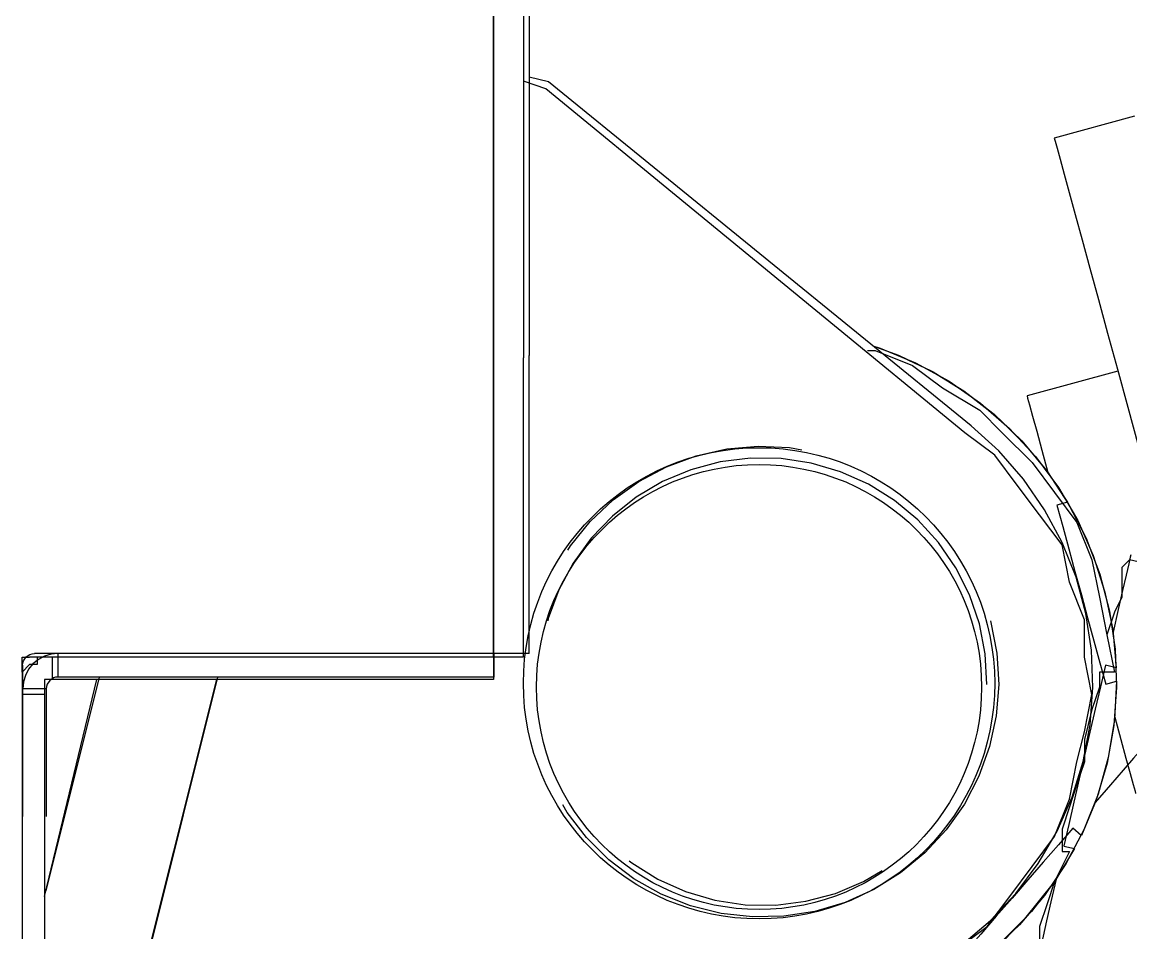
# Model space of a CAD drawing. Extents: x 3 to 592, y 5 to 207.
# Drawn here: x 97.26 to 102.49, y 61.39 to 65.68 of the extents above; entities that cross this region are included whole.
import ezdxf

# ---------------------------------------------------------------- set-up
doc = ezdxf.new("R2010")
doc.units = 0
doc.layers.get('0').update_dxf_attribs({"linetype": 'CONTINUOUS'})

msp = doc.modelspace()

# ---------------------------------------------------------------- linework, layer by layer
at = {"color": 7}
for points in [[(99.485238, 62.705615), (99.485238, 68.816784)], [(99.485238, 62.705615), (99.485238, 68.816784)], [(99.485238, 62.705615), (99.485238, 68.816784)], [(99.485238, 62.705615), (99.485238, 68.816784)], [(99.485238, 62.705615), (99.485238, 68.816784)], [(99.485238, 62.705615), (99.485238, 68.816784)], [(99.485238, 62.705615), (99.485238, 68.816784)], [(99.485238, 62.705615), (99.485238, 68.816784)], [(99.483333, 62.688611), (99.483333, 68.791667)], [(99.624444, 67.133611), (99.624444, 64.099722)], [(99.651891, 67.166349), (99.651891, 64.110941)], [(99.651891, 67.166349), (99.651891, 64.110941)], [(99.651891, 67.166349), (99.651891, 64.110941)], [(99.651891, 67.166349), (99.651891, 64.110941)], [(99.651891, 67.166349), (99.651891, 64.110941)], [(99.651891, 67.166349), (99.651891, 64.110941)], [(99.651891, 67.166349), (99.651891, 64.110941)], [(99.651891, 67.166349), (99.651891, 64.110941)], [(99.730278, 65.369722), (99.624444, 65.405)], [(99.742449, 65.40186), (99.651785, 65.424438)], [(99.742449, 65.40186), (99.651785, 65.424438)], [(99.742449, 65.40186), (99.651785, 65.424438)], [(99.742449, 65.40186), (99.651785, 65.424438)], [(99.742449, 65.40186), (99.651785, 65.424438)], [(99.742449, 65.40186), (99.651785, 65.424438)], [(99.742449, 65.40186), (99.651785, 65.424438)], [(99.742449, 65.40186), (99.651785, 65.424438)], [(101.705833, 63.746944), (99.730278, 65.369722)], [(101.73649, 63.779576), (99.74259, 65.402001)], [(101.73649, 63.779576), (99.74259, 65.402001)], [(101.73649, 63.779576), (99.74259, 65.402001)], [(101.73649, 63.779576), (99.74259, 65.402001)], [(101.73649, 63.779576), (99.74259, 65.402001)], [(101.73649, 63.779576), (99.74259, 65.402001)], [(101.73649, 63.779576), (99.74259, 65.402001)], [(101.73649, 63.779576), (99.74259, 65.402001)], [(102.5059, 65.239617), (102.127897, 65.136395)], [(102.5059, 65.239617), (102.127897, 65.136395)], [(102.128038, 65.136324), (102.132271, 65.121508), (102.141091, 65.088347), (102.155202, 65.036488), (102.174252, 64.966991), (102.198241, 64.879502), (102.226463, 64.775786), (102.259271, 64.656194), (102.295607, 64.522491), (102.335824, 64.37503), (102.379568, 64.215927), (102.425782, 64.046241), (102.474466, 63.867736), (102.525266, 63.682174), (102.577477, 63.490969), (102.630393, 63.296236), (102.684016, 63.099738)], [(102.128038, 65.136324), (102.132271, 65.121508), (102.141091, 65.088347), (102.155202, 65.036488), (102.174252, 64.966991), (102.198241, 64.879502), (102.226463, 64.775786), (102.259271, 64.656194), (102.295607, 64.522491), (102.335824, 64.37503), (102.379568, 64.215927), (102.425782, 64.046241), (102.474466, 63.867736), (102.525266, 63.682174), (102.577477, 63.490969), (102.630393, 63.296236), (102.684016, 63.099738)], [(101.27234, 64.15719), (101.306912, 64.145548), (101.473776, 64.076404), (101.632526, 63.98962), (101.780693, 63.886256), (101.917218, 63.76737), (102.039632, 63.634373), (102.147229, 63.489029), (102.238246, 63.332748), (102.311623, 63.167648), (102.367009, 62.995492), (102.403346, 62.818398), (102.420279, 62.638481)], [(101.27234, 64.15719), (101.306912, 64.145548), (101.473776, 64.076404), (101.632526, 63.98962), (101.780693, 63.886256), (101.917218, 63.76737), (102.039632, 63.634373), (102.147229, 63.489029), (102.238246, 63.332748), (102.311623, 63.167648), (102.367009, 62.995492), (102.403346, 62.818398), (102.420279, 62.638481)], [(101.27234, 64.15719), (101.384523, 64.115915), (101.547859, 64.038656), (101.702023, 63.944112), (101.844898, 63.833692), (101.975073, 63.708104), (102.090784, 63.569109), (102.190973, 63.418826)], [(101.27234, 64.15719), (101.39299, 64.112387), (101.556326, 64.034423), (101.709784, 63.93882), (101.851954, 63.827342), (101.981423, 63.701048), (102.096429, 63.561701), (102.195559, 63.410712), (102.277757, 63.249493), (102.342315, 63.080512), (102.387823, 62.905534), (102.414282, 62.726676), (102.421337, 62.546054), (102.408637, 62.365784), (102.376534, 62.187984), (102.325029, 62.014417), (102.255532, 61.847906)], [(101.27234, 64.15719), (101.306912, 64.145548), (101.473776, 64.076404), (101.632526, 63.98962), (101.780693, 63.886256), (101.917218, 63.76737), (102.039632, 63.634373), (102.147229, 63.489029), (102.238246, 63.332748), (102.311623, 63.167648), (102.367009, 62.995492), (102.403346, 62.818398), (102.420279, 62.638481)], [(101.27234, 64.15719), (101.306912, 64.145548), (101.473776, 64.076404), (101.632526, 63.98962), (101.780693, 63.886256), (101.917218, 63.76737), (102.039632, 63.634373), (102.147229, 63.489029), (102.238246, 63.332748), (102.311623, 63.167648), (102.367009, 62.995492), (102.403346, 62.818398), (102.420279, 62.638481)], [(101.27234, 64.15719), (101.384523, 64.115915), (101.547859, 64.038656), (101.702023, 63.944112), (101.844898, 63.833692), (101.975073, 63.708104), (102.090784, 63.569109), (102.190973, 63.418826)], [(101.27234, 64.15719), (101.39299, 64.112387), (101.556326, 64.034423), (101.709784, 63.93882), (101.851954, 63.827342), (101.981423, 63.701048), (102.096429, 63.561701), (102.195559, 63.410712), (102.277757, 63.249493), (102.342315, 63.080512), (102.387823, 62.905534), (102.414282, 62.726676), (102.421337, 62.546054), (102.408637, 62.365784), (102.376534, 62.187984), (102.325029, 62.014417), (102.255532, 61.847906)], [(99.624444, 62.688611), (99.624444, 64.099722)], [(99.651891, 62.705615), (99.651891, 64.110729)], [(99.651891, 62.705615), (99.651891, 64.110729)], [(99.651891, 62.705615), (99.651891, 64.110729)], [(99.651891, 62.705615), (99.651891, 64.110729)], [(99.651891, 62.705615), (99.651891, 64.110729)], [(99.651891, 62.705615), (99.651891, 64.110729)], [(99.651891, 62.705615), (99.651891, 64.110729)], [(99.651891, 62.705615), (99.651891, 64.110729)], [(101.247222, 64.135), (101.2825, 64.135), (101.458889, 64.064444), (101.6, 63.958611), (101.776389, 63.852778), (101.882222, 63.746944), (102.023333, 63.605833), (102.129167, 63.464722), (102.235, 63.323611), (102.305556, 63.147222), (102.340833, 62.970833), (102.376111, 62.794444), (102.411389, 62.618056)], [(102.42804, 64.037669), (101.999415, 63.920546)], [(102.42804, 64.037669), (101.999415, 63.920546)], [(101.999309, 63.920582), (102.002131, 63.909998), (102.010951, 63.877896), (102.025415, 63.825684), (102.044817, 63.754071), (102.069159, 63.664818), (102.097734, 63.560043)], [(101.999309, 63.920582), (102.002131, 63.909998), (102.010951, 63.877896), (102.025415, 63.825684), (102.044817, 63.754071), (102.069159, 63.664818), (102.097734, 63.560043)], [(101.035556, 61.030556), (101.211944, 61.065833), (101.388333, 61.136389), (101.529444, 61.206944), (101.670556, 61.312778), (101.811667, 61.418611), (101.9175, 61.559722), (102.023333, 61.700833), (102.129167, 61.841944), (102.199722, 62.018333), (102.235, 62.194722), (102.270278, 62.335833), (102.305556, 62.512222), (102.270278, 62.688611), (102.270278, 62.865), (102.199722, 63.041389), (102.164444, 63.217778), (102.058611, 63.358889), (101.952778, 63.5), (101.846944, 63.641111), (101.705833, 63.746944)], [(101.055099, 61.046642), (101.225491, 61.090387), (101.390238, 61.153181), (101.546519, 61.233967), (101.692569, 61.332039), (101.826977, 61.445634), (101.947274, 61.574045), (102.052402, 61.715156), (102.141302, 61.867203), (102.211858, 62.028423), (102.264069, 62.196698), (102.296877, 62.369559), (102.30993, 62.545242), (102.303227, 62.720926), (102.276769, 62.894845), (102.230555, 63.064884), (102.165644, 63.228573), (102.082388, 63.383442), (101.982199, 63.528434), (101.866488, 63.661078), (101.736666, 63.779612)], [(101.055099, 61.046642), (101.225491, 61.090387), (101.390238, 61.153181), (101.546519, 61.233967), (101.692569, 61.332039), (101.826977, 61.445634), (101.947274, 61.574045), (102.052402, 61.715156), (102.141302, 61.867203), (102.211858, 62.028423), (102.264069, 62.196698), (102.296877, 62.369559), (102.30993, 62.545242), (102.303227, 62.720926), (102.276769, 62.894845), (102.230555, 63.064884), (102.165644, 63.228573), (102.082388, 63.383442), (101.982199, 63.528434), (101.866488, 63.661078), (101.736666, 63.779612)], [(101.055099, 61.046642), (101.225491, 61.090387), (101.390238, 61.153181), (101.546519, 61.233967), (101.692569, 61.332039), (101.826977, 61.445634), (101.947274, 61.574045), (102.052402, 61.715156), (102.141302, 61.867203), (102.211858, 62.028423), (102.264069, 62.196698), (102.296877, 62.369559), (102.30993, 62.545242), (102.303227, 62.720926), (102.276769, 62.894845), (102.230555, 63.064884), (102.165644, 63.228573), (102.082388, 63.383442), (101.982199, 63.528434), (101.866488, 63.661078), (101.736666, 63.779612)], [(101.055099, 61.046642), (101.225491, 61.090387), (101.390238, 61.153181), (101.546519, 61.233967), (101.692569, 61.332039), (101.826977, 61.445634), (101.947274, 61.574045), (102.052402, 61.715156), (102.141302, 61.867203), (102.211858, 62.028423), (102.264069, 62.196698), (102.296877, 62.369559), (102.30993, 62.545242), (102.303227, 62.720926), (102.276769, 62.894845), (102.230555, 63.064884), (102.165644, 63.228573), (102.082388, 63.383442), (101.982199, 63.528434), (101.866488, 63.661078), (101.736666, 63.779612)], [(101.055099, 61.046642), (101.225491, 61.090387), (101.390238, 61.153181), (101.546519, 61.233967), (101.692569, 61.332039), (101.826977, 61.445634), (101.947274, 61.574045), (102.052402, 61.715156), (102.141302, 61.867203), (102.211858, 62.028423), (102.264069, 62.196698), (102.296877, 62.369559), (102.30993, 62.545242), (102.303227, 62.720926), (102.276769, 62.894845), (102.230555, 63.064884), (102.165644, 63.228573), (102.082388, 63.383442), (101.982199, 63.528434), (101.866488, 63.661078), (101.736666, 63.779612)], [(101.055099, 61.046642), (101.225491, 61.090387), (101.390238, 61.153181), (101.546519, 61.233967), (101.692569, 61.332039), (101.826977, 61.445634), (101.947274, 61.574045), (102.052402, 61.715156), (102.141302, 61.867203), (102.211858, 62.028423), (102.264069, 62.196698), (102.296877, 62.369559), (102.30993, 62.545242), (102.303227, 62.720926), (102.276769, 62.894845), (102.230555, 63.064884), (102.165644, 63.228573), (102.082388, 63.383442), (101.982199, 63.528434), (101.866488, 63.661078), (101.736666, 63.779612)], [(101.055099, 61.046642), (101.225491, 61.090387), (101.390238, 61.153181), (101.546519, 61.233967), (101.692569, 61.332039), (101.826977, 61.445634), (101.947274, 61.574045), (102.052402, 61.715156), (102.141302, 61.867203), (102.211858, 62.028423), (102.264069, 62.196698), (102.296877, 62.369559), (102.30993, 62.545242), (102.303227, 62.720926), (102.276769, 62.894845), (102.230555, 63.064884), (102.165644, 63.228573), (102.082388, 63.383442), (101.982199, 63.528434), (101.866488, 63.661078), (101.736666, 63.779612)], [(101.055099, 61.046642), (101.225491, 61.090387), (101.390238, 61.153181), (101.546519, 61.233967), (101.692569, 61.332039), (101.826977, 61.445634), (101.947274, 61.574045), (102.052402, 61.715156), (102.141302, 61.867203), (102.211858, 62.028423), (102.264069, 62.196698), (102.296877, 62.369559), (102.30993, 62.545242), (102.303227, 62.720926), (102.276769, 62.894845), (102.230555, 63.064884), (102.165644, 63.228573), (102.082388, 63.383442), (101.982199, 63.528434), (101.866488, 63.661078), (101.736666, 63.779612)], [(99.834069, 63.192326), (99.846518, 63.212733), (99.940004, 63.328091), (100.047954, 63.430044), (100.168251, 63.516827), (100.299485, 63.586325), (100.438479, 63.638183), (100.583471, 63.670639), (100.731285, 63.683691), (100.879451, 63.676989), (100.937168, 63.666533)], [(99.834069, 63.192326), (99.846518, 63.212733), (99.940004, 63.328091), (100.047954, 63.430044), (100.168251, 63.516827), (100.299485, 63.586325), (100.438479, 63.638183), (100.583471, 63.670639), (100.731285, 63.683691), (100.879451, 63.676989), (100.937168, 63.666533)], [(99.834069, 63.192326), (99.846518, 63.212733), (99.940004, 63.328091), (100.047954, 63.430044), (100.168251, 63.516827), (100.299485, 63.586325), (100.438479, 63.638183), (100.583471, 63.670639), (100.731285, 63.683691), (100.879451, 63.676989), (100.937168, 63.666533)], [(99.834069, 63.192326), (99.846518, 63.212733), (99.940004, 63.328091), (100.047954, 63.430044), (100.168251, 63.516827), (100.299485, 63.586325), (100.438479, 63.638183), (100.583471, 63.670639), (100.731285, 63.683691), (100.879451, 63.676989), (100.937168, 63.666533)], [(99.834069, 63.192326), (99.846518, 63.212733), (99.940004, 63.328091), (100.047954, 63.430044), (100.168251, 63.516827), (100.299485, 63.586325), (100.438479, 63.638183), (100.583471, 63.670639), (100.731285, 63.683691), (100.879451, 63.676989), (100.937168, 63.666533)], [(99.834069, 63.192326), (99.846518, 63.212733), (99.940004, 63.328091), (100.047954, 63.430044), (100.168251, 63.516827), (100.299485, 63.586325), (100.438479, 63.638183), (100.583471, 63.670639), (100.731285, 63.683691), (100.879451, 63.676989), (100.937168, 63.666533)], [(99.834069, 63.192326), (99.846518, 63.212733), (99.940004, 63.328091), (100.047954, 63.430044), (100.168251, 63.516827), (100.299485, 63.586325), (100.438479, 63.638183), (100.583471, 63.670639), (100.731285, 63.683691), (100.879451, 63.676989), (100.937168, 63.666533)], [(99.834069, 63.192326), (99.846518, 63.212733), (99.940004, 63.328091), (100.047954, 63.430044), (100.168251, 63.516827), (100.299485, 63.586325), (100.438479, 63.638183), (100.583471, 63.670639), (100.731285, 63.683691), (100.879451, 63.676989), (100.937168, 63.666533)], [(101.810291, 62.560094), (101.802177, 62.704027), (101.77466, 62.845491), (101.728094, 62.981664), (101.663183, 63.110428), (101.581691, 63.228961), (101.484677, 63.3355), (101.373905, 63.427928), (101.251844, 63.504127), (101.120258, 63.563041), (100.981969, 63.603611), (100.839799, 63.62513), (100.695513, 63.626894), (100.552638, 63.608902), (100.413291, 63.571861), (100.280646, 63.516122), (100.156469, 63.442744), (100.043932, 63.353139), (99.944096, 63.249069), (99.859782, 63.1323), (99.791696, 63.0053), (99.741955, 62.870186), (99.739582, 62.859429)], [(101.810291, 62.560094), (101.802177, 62.704027), (101.77466, 62.845491), (101.728094, 62.981664), (101.663183, 63.110428), (101.581691, 63.228961), (101.484677, 63.3355), (101.373905, 63.427928), (101.251844, 63.504127), (101.120258, 63.563041), (100.981969, 63.603611), (100.839799, 63.62513), (100.695513, 63.626894), (100.552638, 63.608902), (100.413291, 63.571861), (100.280646, 63.516122), (100.156469, 63.442744), (100.043932, 63.353139), (99.944096, 63.249069), (99.859782, 63.1323), (99.791696, 63.0053), (99.741955, 62.870186), (99.739582, 62.859429)], [(101.810291, 62.560094), (101.802177, 62.704027), (101.77466, 62.845491), (101.728094, 62.981664), (101.663183, 63.110428), (101.581691, 63.228961), (101.484677, 63.3355), (101.373905, 63.427928), (101.251844, 63.504127), (101.120258, 63.563041), (100.981969, 63.603611), (100.839799, 63.62513), (100.695513, 63.626894), (100.552638, 63.608902), (100.413291, 63.571861), (100.280646, 63.516122), (100.156469, 63.442744), (100.043932, 63.353139), (99.944096, 63.249069), (99.859782, 63.1323), (99.791696, 63.0053), (99.741955, 62.870186), (99.739582, 62.859429)], [(101.810291, 62.560094), (101.802177, 62.704027), (101.77466, 62.845491), (101.728094, 62.981664), (101.663183, 63.110428), (101.581691, 63.228961), (101.484677, 63.3355), (101.373905, 63.427928), (101.251844, 63.504127), (101.120258, 63.563041), (100.981969, 63.603611), (100.839799, 63.62513), (100.695513, 63.626894), (100.552638, 63.608902), (100.413291, 63.571861), (100.280646, 63.516122), (100.156469, 63.442744), (100.043932, 63.353139), (99.944096, 63.249069), (99.859782, 63.1323), (99.791696, 63.0053), (99.741955, 62.870186), (99.739582, 62.859429)], [(101.810291, 62.560094), (101.802177, 62.704027), (101.77466, 62.845491), (101.728094, 62.981664), (101.663183, 63.110428), (101.581691, 63.228961), (101.484677, 63.3355), (101.373905, 63.427928), (101.251844, 63.504127), (101.120258, 63.563041), (100.981969, 63.603611), (100.839799, 63.62513), (100.695513, 63.626894), (100.552638, 63.608902), (100.413291, 63.571861), (100.280646, 63.516122), (100.156469, 63.442744), (100.043932, 63.353139), (99.944096, 63.249069), (99.859782, 63.1323), (99.791696, 63.0053), (99.741955, 62.870186), (99.739582, 62.859429)], [(101.810291, 62.560094), (101.802177, 62.704027), (101.77466, 62.845491), (101.728094, 62.981664), (101.663183, 63.110428), (101.581691, 63.228961), (101.484677, 63.3355), (101.373905, 63.427928), (101.251844, 63.504127), (101.120258, 63.563041), (100.981969, 63.603611), (100.839799, 63.62513), (100.695513, 63.626894), (100.552638, 63.608902), (100.413291, 63.571861), (100.280646, 63.516122), (100.156469, 63.442744), (100.043932, 63.353139), (99.944096, 63.249069), (99.859782, 63.1323), (99.791696, 63.0053), (99.741955, 62.870186), (99.739582, 62.859429)], [(101.810291, 62.560094), (101.802177, 62.704027), (101.77466, 62.845491), (101.728094, 62.981664), (101.663183, 63.110428), (101.581691, 63.228961), (101.484677, 63.3355), (101.373905, 63.427928), (101.251844, 63.504127), (101.120258, 63.563041), (100.981969, 63.603611), (100.839799, 63.62513), (100.695513, 63.626894), (100.552638, 63.608902), (100.413291, 63.571861), (100.280646, 63.516122), (100.156469, 63.442744), (100.043932, 63.353139), (99.944096, 63.249069), (99.859782, 63.1323), (99.791696, 63.0053), (99.741955, 62.870186), (99.739582, 62.859429)], [(101.810291, 62.560094), (101.802177, 62.704027), (101.77466, 62.845491), (101.728094, 62.981664), (101.663183, 63.110428), (101.581691, 63.228961), (101.484677, 63.3355), (101.373905, 63.427928), (101.251844, 63.504127), (101.120258, 63.563041), (100.981969, 63.603611), (100.839799, 63.62513), (100.695513, 63.626894), (100.552638, 63.608902), (100.413291, 63.571861), (100.280646, 63.516122), (100.156469, 63.442744), (100.043932, 63.353139), (99.944096, 63.249069), (99.859782, 63.1323), (99.791696, 63.0053), (99.741955, 62.870186), (99.739582, 62.859429)], [(102.190938, 63.418649), (102.140138, 63.404891)], [(102.190938, 63.418649), (102.140138, 63.404891)], [(102.140173, 63.404785), (102.16769, 63.304244), (102.196265, 63.199469), (102.225546, 63.091871), (102.255532, 62.982863), (102.285165, 62.873502), (102.314798, 62.765905), (102.343373, 62.66113), (102.370537, 62.560588)], [(102.140173, 63.404785), (102.16769, 63.304244), (102.196265, 63.199469), (102.225546, 63.091871), (102.255532, 62.982863), (102.285165, 62.873502), (102.314798, 62.765905), (102.343373, 62.66113), (102.370537, 62.560588)], [(102.488824, 63.171423), (102.486354, 63.160487), (102.478946, 63.128384), (102.466599, 63.075467), (102.450018, 63.003148), (102.429204, 62.912837), (102.404862, 62.807003)], [(102.488824, 63.171423), (102.486354, 63.160487), (102.478946, 63.128384), (102.466599, 63.075467), (102.450018, 63.003148), (102.429204, 62.912837), (102.404862, 62.807003)], [(102.488824, 63.171423), (102.486354, 63.160487), (102.478946, 63.128384), (102.466599, 63.075467), (102.450018, 63.003148), (102.429204, 62.912837), (102.404862, 62.807003)], [(102.488824, 63.171423), (102.486354, 63.160487), (102.478946, 63.128384), (102.466599, 63.075467), (102.450018, 63.003148), (102.429204, 62.912837), (102.404862, 62.807003)], [(102.481944, 63.147222), (102.446667, 63.111944), (102.446667, 63.041389), (102.446667, 62.970833), (102.411389, 62.900278), (102.376111, 62.794444)], [(108.443889, 61.771389), (102.481944, 63.147222)], [(101.827507, 62.860253), (101.857704, 62.707555), (101.865818, 62.559389)], [(101.827507, 62.860253), (101.857704, 62.707555), (101.865818, 62.559389)], [(101.827507, 62.860253), (101.857704, 62.707555), (101.865818, 62.559389)], [(101.827507, 62.860253), (101.857704, 62.707555), (101.865818, 62.559389)], [(101.827507, 62.860253), (101.857704, 62.707555), (101.865818, 62.559389)], [(101.827507, 62.860253), (101.857704, 62.707555), (101.865818, 62.559389)], [(101.827507, 62.860253), (101.857704, 62.707555), (101.865818, 62.559389)], [(101.827507, 62.860253), (101.857704, 62.707555), (101.865818, 62.559389)], [(97.401944, 62.688611), (97.366667, 62.688611), (97.331389, 62.688611), (97.331389, 62.653333), (97.296111, 62.653333), (97.260833, 62.618056), (97.260833, 62.582778), (97.260833, 62.5475), (97.260833, 62.512222)], [(97.260833, 62.618056), (97.260833, 62.653333), (97.260833, 62.688611), (97.296111, 62.688611)], [(97.263021, 62.650052), (97.264079, 62.660989), (97.267254, 62.671219), (97.279248, 62.689211), (97.29724, 62.701558), (97.307823, 62.70438), (97.318407, 62.705439)], [(97.263021, 62.650052), (97.264079, 62.660989), (97.267254, 62.671219), (97.279248, 62.689211), (97.29724, 62.701558), (97.307823, 62.70438), (97.318407, 62.705439)], [(97.263021, 62.650052), (97.264079, 62.660989), (97.267254, 62.671219), (97.279248, 62.689211), (97.29724, 62.701558), (97.307823, 62.70438), (97.318407, 62.705439)], [(97.263021, 62.650052), (97.264079, 62.660989), (97.267254, 62.671219), (97.279248, 62.689211), (97.29724, 62.701558), (97.307823, 62.70438), (97.318407, 62.705439)], [(97.263021, 62.650052), (97.264079, 62.660989), (97.267254, 62.671219), (97.279248, 62.689211), (97.29724, 62.701558), (97.307823, 62.70438), (97.318407, 62.705439)], [(97.263021, 62.650052), (97.264079, 62.660989), (97.267254, 62.671219), (97.279248, 62.689211), (97.29724, 62.701558), (97.307823, 62.70438), (97.318407, 62.705439)], [(97.263021, 62.650052), (97.264079, 62.660989), (97.267254, 62.671219), (97.279248, 62.689211), (97.29724, 62.701558), (97.307823, 62.70438), (97.318407, 62.705439)], [(97.263021, 62.650052), (97.264079, 62.660989), (97.267254, 62.671219), (97.279248, 62.689211), (97.29724, 62.701558), (97.307823, 62.70438), (97.318407, 62.705439)], [(97.429673, 62.705615), (97.397217, 62.70244), (97.36582, 62.692915), (97.337245, 62.677393), (97.311845, 62.656932), (97.291031, 62.631532), (97.275862, 62.602604), (97.266337, 62.571559), (97.263162, 62.539104)], [(97.429673, 62.705615), (97.397217, 62.70244), (97.36582, 62.692915), (97.337245, 62.677393), (97.311845, 62.656932), (97.291031, 62.631532), (97.275862, 62.602604), (97.266337, 62.571559), (97.263162, 62.539104)], [(97.429673, 62.705615), (97.397217, 62.70244), (97.36582, 62.692915), (97.337245, 62.677393), (97.311845, 62.656932), (97.291031, 62.631532), (97.275862, 62.602604), (97.266337, 62.571559), (97.263162, 62.539104)], [(97.429673, 62.705615), (97.397217, 62.70244), (97.36582, 62.692915), (97.337245, 62.677393), (97.311845, 62.656932), (97.291031, 62.631532), (97.275862, 62.602604), (97.266337, 62.571559), (97.263162, 62.539104)], [(97.429673, 62.705615), (97.397217, 62.70244), (97.36582, 62.692915), (97.337245, 62.677393), (97.311845, 62.656932), (97.291031, 62.631532), (97.275862, 62.602604), (97.266337, 62.571559), (97.263162, 62.539104)], [(97.429673, 62.705615), (97.397217, 62.70244), (97.36582, 62.692915), (97.337245, 62.677393), (97.311845, 62.656932), (97.291031, 62.631532), (97.275862, 62.602604), (97.266337, 62.571559), (97.263162, 62.539104)], [(97.429673, 62.705615), (97.397217, 62.70244), (97.36582, 62.692915), (97.337245, 62.677393), (97.311845, 62.656932), (97.291031, 62.631532), (97.275862, 62.602604), (97.266337, 62.571559), (97.263162, 62.539104)], [(97.429673, 62.705615), (97.397217, 62.70244), (97.36582, 62.692915), (97.337245, 62.677393), (97.311845, 62.656932), (97.291031, 62.631532), (97.275862, 62.602604), (97.266337, 62.571559), (97.263162, 62.539104)], [(99.483333, 62.688611), (97.296111, 62.688611)], [(99.485238, 62.705615), (97.318477, 62.705615)], [(99.485238, 62.705615), (97.318477, 62.705615)], [(99.485238, 62.705615), (97.318477, 62.705615)], [(99.485238, 62.705615), (97.318477, 62.705615)], [(99.485238, 62.705615), (97.318477, 62.705615)], [(99.485238, 62.705615), (97.318477, 62.705615)], [(99.485238, 62.705615), (97.318477, 62.705615)], [(99.485238, 62.705615), (97.318477, 62.705615)], [(97.401944, 62.688611), (97.401944, 62.582778)], [(99.483333, 62.688611), (97.401944, 62.688611)], [(99.485238, 62.705615), (97.429602, 62.705615)], [(99.485238, 62.705615), (97.429602, 62.705615)], [(99.485238, 62.705615), (97.429602, 62.705615)], [(99.485238, 62.705615), (97.429602, 62.705615)], [(99.485238, 62.705615), (97.429602, 62.705615)], [(99.485238, 62.705615), (97.429602, 62.705615)], [(99.485238, 62.705615), (97.429602, 62.705615)], [(99.485238, 62.705615), (97.429602, 62.705615)], [(97.429673, 62.705615), (97.429673, 62.59449)], [(97.429673, 62.705615), (97.429673, 62.59449)], [(97.429673, 62.705615), (97.429673, 62.59449)], [(97.429673, 62.705615), (97.429673, 62.59449)], [(97.429673, 62.705615), (97.429673, 62.59449)], [(97.429673, 62.705615), (97.429673, 62.59449)], [(97.429673, 62.705615), (97.429673, 62.59449)], [(97.429673, 62.705615), (97.429673, 62.59449)], [(99.483333, 62.688611), (99.483333, 62.582778)], [(99.624444, 62.688611), (99.589167, 62.688611), (99.553889, 62.688611), (99.518611, 62.688611), (99.483333, 62.688611)], [(99.485238, 62.705615), (99.485238, 62.59449)], [(99.485238, 62.705615), (99.485238, 62.59449)], [(99.485238, 62.705615), (99.485238, 62.59449)], [(99.485238, 62.705615), (99.485238, 62.59449)], [(99.485238, 62.705615), (99.485238, 62.59449)], [(99.485238, 62.705615), (99.485238, 62.59449)], [(99.485238, 62.705615), (99.485238, 62.59449)], [(99.485238, 62.705615), (99.485238, 62.59449)], [(99.651891, 62.705615), (99.639191, 62.705615), (99.623668, 62.705615), (99.603207, 62.705615), (99.577807, 62.705615), (99.548879, 62.705615), (99.517835, 62.705615), (99.485379, 62.705615)], [(99.651891, 62.705615), (99.639191, 62.705615), (99.623668, 62.705615), (99.603207, 62.705615), (99.577807, 62.705615), (99.548879, 62.705615), (99.517835, 62.705615), (99.485379, 62.705615)], [(99.651891, 62.705615), (99.639191, 62.705615), (99.623668, 62.705615), (99.603207, 62.705615), (99.577807, 62.705615), (99.548879, 62.705615), (99.517835, 62.705615), (99.485379, 62.705615)], [(99.651891, 62.705615), (99.639191, 62.705615), (99.623668, 62.705615), (99.603207, 62.705615), (99.577807, 62.705615), (99.548879, 62.705615), (99.517835, 62.705615), (99.485379, 62.705615)], [(99.651891, 62.705615), (99.639191, 62.705615), (99.623668, 62.705615), (99.603207, 62.705615), (99.577807, 62.705615), (99.548879, 62.705615), (99.517835, 62.705615), (99.485379, 62.705615)], [(99.651891, 62.705615), (99.639191, 62.705615), (99.623668, 62.705615), (99.603207, 62.705615), (99.577807, 62.705615), (99.548879, 62.705615), (99.517835, 62.705615), (99.485379, 62.705615)], [(99.651891, 62.705615), (99.639191, 62.705615), (99.623668, 62.705615), (99.603207, 62.705615), (99.577807, 62.705615), (99.548879, 62.705615), (99.517835, 62.705615), (99.485379, 62.705615)], [(99.651891, 62.705615), (99.639191, 62.705615), (99.623668, 62.705615), (99.603207, 62.705615), (99.577807, 62.705615), (99.548879, 62.705615), (99.517835, 62.705615), (99.485379, 62.705615)], [(97.263021, 62.650052), (97.263021, 61.991769)], [(97.263021, 62.650052), (97.263021, 61.991769)], [(97.263021, 62.650052), (97.263021, 61.991769)], [(97.263021, 62.650052), (97.263021, 61.991769)], [(97.263021, 62.650052), (97.263021, 61.991769)], [(97.263021, 62.650052), (97.263021, 61.991769)], [(97.263021, 62.650052), (97.263021, 61.991769)], [(97.263021, 62.650052), (97.263021, 61.991769)], [(102.368879, 62.65037), (102.345596, 62.549123), (102.321254, 62.443289), (102.296207, 62.334281), (102.270807, 62.223862), (102.245407, 62.113795), (102.22036, 62.004787), (102.196018, 61.898953), (102.172735, 61.797706)], [(102.368879, 62.65037), (102.345596, 62.549123), (102.321254, 62.443289), (102.296207, 62.334281), (102.270807, 62.223862), (102.245407, 62.113795), (102.22036, 62.004787), (102.196018, 61.898953), (102.172735, 61.797706)], [(102.368879, 62.65037), (102.345596, 62.549123), (102.321254, 62.443289), (102.296207, 62.334281), (102.270807, 62.223862), (102.245407, 62.113795), (102.22036, 62.004787), (102.196018, 61.898953), (102.172735, 61.797706)], [(102.368879, 62.65037), (102.345596, 62.549123), (102.321254, 62.443289), (102.296207, 62.334281), (102.270807, 62.223862), (102.245407, 62.113795), (102.22036, 62.004787), (102.196018, 61.898953), (102.172735, 61.797706)], [(102.420173, 62.638552), (102.36902, 62.650194)], [(102.420173, 62.638552), (102.36902, 62.650194)], [(102.420173, 62.638552), (102.36902, 62.650194)], [(102.420173, 62.638552), (102.36902, 62.650194)], [(97.260833, 62.618056), (97.260833, 54.962778)], [(97.401944, 62.582778), (97.366667, 62.582778), (97.366667, 62.5475), (97.366667, 62.512222)], [(97.366667, 59.337222), (98.178056, 62.582778)], [(97.366667, 61.559722), (97.613611, 62.582778)], [(97.37411, 59.347629), (98.183735, 62.594596)], [(97.37411, 59.347629), (98.183735, 62.594596)], [(97.37411, 59.347629), (98.183735, 62.594596)], [(97.37411, 59.347629), (98.183735, 62.594596)], [(97.37411, 59.347629), (98.183735, 62.594596)], [(97.37411, 59.347629), (98.183735, 62.594596)], [(97.37411, 59.347629), (98.183735, 62.594596)], [(97.37411, 59.347629), (98.183735, 62.594596)], [(97.37411, 61.586639), (97.625288, 62.594525)], [(97.37411, 61.586639), (97.625288, 62.594525)], [(97.37411, 61.586639), (97.625288, 62.594525)], [(97.37411, 61.586639), (97.625288, 62.594525)], [(97.37411, 61.586639), (97.625288, 62.594525)], [(97.37411, 61.586639), (97.625288, 62.594525)], [(97.37411, 61.586639), (97.625288, 62.594525)], [(97.37411, 61.586639), (97.625288, 62.594525)], [(97.429673, 62.594525), (97.418737, 62.593467), (97.408506, 62.590292), (97.390514, 62.578297), (97.37852, 62.560306), (97.375345, 62.549723), (97.374287, 62.539139)], [(97.429673, 62.594525), (97.418737, 62.593467), (97.408506, 62.590292), (97.390514, 62.578297), (97.37852, 62.560306), (97.375345, 62.549723), (97.374287, 62.539139)], [(97.429673, 62.594525), (97.418737, 62.593467), (97.408506, 62.590292), (97.390514, 62.578297), (97.37852, 62.560306), (97.375345, 62.549723), (97.374287, 62.539139)], [(97.429673, 62.594525), (97.418737, 62.593467), (97.408506, 62.590292), (97.390514, 62.578297), (97.37852, 62.560306), (97.375345, 62.549723), (97.374287, 62.539139)], [(97.429673, 62.594525), (97.418737, 62.593467), (97.408506, 62.590292), (97.390514, 62.578297), (97.37852, 62.560306), (97.375345, 62.549723), (97.374287, 62.539139)], [(97.429673, 62.594525), (97.418737, 62.593467), (97.408506, 62.590292), (97.390514, 62.578297), (97.37852, 62.560306), (97.375345, 62.549723), (97.374287, 62.539139)], [(97.429673, 62.594525), (97.418737, 62.593467), (97.408506, 62.590292), (97.390514, 62.578297), (97.37852, 62.560306), (97.375345, 62.549723), (97.374287, 62.539139)], [(97.429673, 62.594525), (97.418737, 62.593467), (97.408506, 62.590292), (97.390514, 62.578297), (97.37852, 62.560306), (97.375345, 62.549723), (97.374287, 62.539139)], [(99.483333, 62.582778), (97.401944, 62.582778)], [(99.485238, 62.594525), (97.429602, 62.594525)], [(99.485238, 62.594525), (97.429602, 62.594525)], [(99.485238, 62.594525), (97.429602, 62.594525)], [(99.485238, 62.594525), (97.429602, 62.594525)], [(99.485238, 62.594525), (97.429602, 62.594525)], [(99.485238, 62.594525), (97.429602, 62.594525)], [(99.485238, 62.594525), (97.429602, 62.594525)], [(99.485238, 62.594525), (97.429602, 62.594525)], [(102.340833, 62.618056), (102.340833, 62.5475), (102.305556, 62.441667), (102.270278, 62.300556), (102.270278, 62.194722), (102.235, 62.088889), (102.199722, 61.983056), (102.164444, 61.877222), (102.164444, 61.771389)], [(102.411389, 62.618056), (102.340833, 62.618056)], [(97.37411, 62.538963), (97.262985, 62.538963)], [(97.37411, 62.538963), (97.262985, 62.538963)], [(97.37411, 62.538963), (97.262985, 62.538963)], [(97.37411, 62.538963), (97.262985, 62.538963)], [(97.37411, 62.538963), (97.262985, 62.538963)], [(97.37411, 62.538963), (97.262985, 62.538963)], [(97.37411, 62.538963), (97.262985, 62.538963)], [(97.37411, 62.538963), (97.262985, 62.538963)], [(97.263021, 62.538963), (97.263021, 61.936066)], [(97.263021, 62.538963), (97.263021, 61.936066)], [(97.263021, 62.538963), (97.263021, 61.936066)], [(97.263021, 62.538963), (97.263021, 61.936066)], [(97.263021, 62.538963), (97.263021, 61.936066)], [(97.263021, 62.538963), (97.263021, 61.936066)], [(97.263021, 62.538963), (97.263021, 61.936066)], [(97.263021, 62.538963), (97.263021, 61.936066)], [(97.37411, 62.538963), (97.37411, 61.936066)], [(97.37411, 62.538963), (97.37411, 61.936066)], [(97.37411, 62.538963), (97.37411, 61.936066)], [(97.37411, 62.538963), (97.37411, 61.936066)], [(97.37411, 62.538963), (97.37411, 61.936066)], [(97.37411, 62.538963), (97.37411, 61.936066)], [(97.37411, 62.538963), (97.37411, 61.936066)], [(97.37411, 62.538963), (97.37411, 61.936066)], [(101.865818, 62.559389), (101.854176, 62.411575), (101.822779, 62.26623), (101.772332, 62.126883), (101.703893, 61.994944), (101.618521, 61.873589), (101.517626, 61.764933), (101.402974, 61.670389), (101.277032, 61.592072), (101.141565, 61.531394), (100.999043, 61.489061), (100.85264, 61.46613), (100.704121, 61.462955), (100.55666, 61.479536), (100.412726, 61.515872), (100.27479, 61.570905), (100.145674, 61.643577), (100.02714, 61.733183), (99.92166, 61.837605), (99.830996, 61.955433), (99.810173, 61.991525)], [(101.865818, 62.559389), (101.854176, 62.411575), (101.822779, 62.26623), (101.772332, 62.126883), (101.703893, 61.994944), (101.618521, 61.873589), (101.517626, 61.764933), (101.402974, 61.670389), (101.277032, 61.592072), (101.141565, 61.531394), (100.999043, 61.489061), (100.85264, 61.46613), (100.704121, 61.462955), (100.55666, 61.479536), (100.412726, 61.515872), (100.27479, 61.570905), (100.145674, 61.643577), (100.02714, 61.733183), (99.92166, 61.837605), (99.830996, 61.955433), (99.810173, 61.991525)], [(101.865818, 62.559389), (101.854176, 62.411575), (101.822779, 62.26623), (101.772332, 62.126883), (101.703893, 61.994944), (101.618521, 61.873589), (101.517626, 61.764933), (101.402974, 61.670389), (101.277032, 61.592072), (101.141565, 61.531394), (100.999043, 61.489061), (100.85264, 61.46613), (100.704121, 61.462955), (100.55666, 61.479536), (100.412726, 61.515872), (100.27479, 61.570905), (100.145674, 61.643577), (100.02714, 61.733183), (99.92166, 61.837605), (99.830996, 61.955433), (99.810173, 61.991525)], [(101.865818, 62.559389), (101.854176, 62.411575), (101.822779, 62.26623), (101.772332, 62.126883), (101.703893, 61.994944), (101.618521, 61.873589), (101.517626, 61.764933), (101.402974, 61.670389), (101.277032, 61.592072), (101.141565, 61.531394), (100.999043, 61.489061), (100.85264, 61.46613), (100.704121, 61.462955), (100.55666, 61.479536), (100.412726, 61.515872), (100.27479, 61.570905), (100.145674, 61.643577), (100.02714, 61.733183), (99.92166, 61.837605), (99.830996, 61.955433), (99.810173, 61.991525)], [(101.865818, 62.559389), (101.854176, 62.411575), (101.822779, 62.26623), (101.772332, 62.126883), (101.703893, 61.994944), (101.618521, 61.873589), (101.517626, 61.764933), (101.402974, 61.670389), (101.277032, 61.592072), (101.141565, 61.531394), (100.999043, 61.489061), (100.85264, 61.46613), (100.704121, 61.462955), (100.55666, 61.479536), (100.412726, 61.515872), (100.27479, 61.570905), (100.145674, 61.643577), (100.02714, 61.733183), (99.92166, 61.837605), (99.830996, 61.955433), (99.810173, 61.991525)], [(101.865818, 62.559389), (101.854176, 62.411575), (101.822779, 62.26623), (101.772332, 62.126883), (101.703893, 61.994944), (101.618521, 61.873589), (101.517626, 61.764933), (101.402974, 61.670389), (101.277032, 61.592072), (101.141565, 61.531394), (100.999043, 61.489061), (100.85264, 61.46613), (100.704121, 61.462955), (100.55666, 61.479536), (100.412726, 61.515872), (100.27479, 61.570905), (100.145674, 61.643577), (100.02714, 61.733183), (99.92166, 61.837605), (99.830996, 61.955433), (99.810173, 61.991525)], [(101.865818, 62.559389), (101.854176, 62.411575), (101.822779, 62.26623), (101.772332, 62.126883), (101.703893, 61.994944), (101.618521, 61.873589), (101.517626, 61.764933), (101.402974, 61.670389), (101.277032, 61.592072), (101.141565, 61.531394), (100.999043, 61.489061), (100.85264, 61.46613), (100.704121, 61.462955), (100.55666, 61.479536), (100.412726, 61.515872), (100.27479, 61.570905), (100.145674, 61.643577), (100.02714, 61.733183), (99.92166, 61.837605), (99.830996, 61.955433), (99.810173, 61.991525)], [(101.865818, 62.559389), (101.854176, 62.411575), (101.822779, 62.26623), (101.772332, 62.126883), (101.703893, 61.994944), (101.618521, 61.873589), (101.517626, 61.764933), (101.402974, 61.670389), (101.277032, 61.592072), (101.141565, 61.531394), (100.999043, 61.489061), (100.85264, 61.46613), (100.704121, 61.462955), (100.55666, 61.479536), (100.412726, 61.515872), (100.27479, 61.570905), (100.145674, 61.643577), (100.02714, 61.733183), (99.92166, 61.837605), (99.830996, 61.955433), (99.810173, 61.991525)], [(102.421478, 62.574487), (102.411953, 62.393865), (102.382673, 62.21536), (102.334342, 62.04144), (102.267667, 61.873165), (102.183001, 61.71371), (102.081401, 61.564132), (101.964278, 61.426196), (101.833045, 61.302018), (101.689112, 61.192657), (101.533889, 61.099524), (101.369848, 61.024029), (101.198398, 60.966526), (101.021656, 60.927721), (100.842092, 60.908671), (100.661117, 60.909024), (100.481553, 60.928779), (100.468148, 60.931249)], [(102.421478, 62.574487), (102.411953, 62.393865), (102.382673, 62.21536), (102.334342, 62.04144), (102.267667, 61.873165), (102.183001, 61.71371), (102.081401, 61.564132), (101.964278, 61.426196), (101.833045, 61.302018), (101.689112, 61.192657), (101.533889, 61.099524), (101.369848, 61.024029), (101.198398, 60.966526), (101.021656, 60.927721), (100.842092, 60.908671), (100.661117, 60.909024), (100.481553, 60.928779), (100.468148, 60.931249)], [(102.370678, 62.560623), (102.421478, 62.574382)], [(102.370678, 62.560623), (102.421478, 62.574382)], [(97.366667, 62.512222), (97.260833, 62.512222)], [(97.260833, 62.512222), (97.260833, 54.962778)], [(97.366667, 62.512222), (97.366667, 54.962778)], [(102.413047, 62.405507), (102.441622, 62.300732), (102.465964, 62.211479), (102.485719, 62.139865), (102.49983, 62.087301), (102.50865, 62.055551), (102.511472, 62.044968)], [(102.413047, 62.405507), (102.441622, 62.300732), (102.465964, 62.211479), (102.485719, 62.139865), (102.49983, 62.087301), (102.50865, 62.055551), (102.511472, 62.044968)], [(102.566576, 62.285739), (102.537648, 62.252225), (102.502017, 62.211303), (102.453334, 62.155564), (102.392656, 62.085714), (102.321395, 62.003517)], [(102.566576, 62.285739), (102.537648, 62.252225), (102.502017, 62.211303), (102.453334, 62.155564), (102.392656, 62.085714), (102.321395, 62.003517)], [(102.215703, 61.882302), (102.147264, 61.803633), (102.076003, 61.721788), (102.002978, 61.637474), (101.928542, 61.552102), (101.854459, 61.46673), (101.781081, 61.382416), (101.70982, 61.300572), (101.641381, 61.221902)], [(102.215703, 61.882302), (102.147264, 61.803633), (102.076003, 61.721788), (102.002978, 61.637474), (101.928542, 61.552102), (101.854459, 61.46673), (101.781081, 61.382416), (101.70982, 61.300572), (101.641381, 61.221902)], [(102.255426, 61.84773), (102.215562, 61.882302)], [(102.255426, 61.84773), (102.215562, 61.882302)], [(102.172558, 61.7976), (102.223711, 61.785959)], [(102.172558, 61.7976), (102.223711, 61.785959)], [(102.172558, 61.7976), (102.223711, 61.785959)], [(102.172558, 61.7976), (102.223711, 61.785959)], [(102.199722, 61.771389), (102.129167, 61.630278), (101.988056, 61.453889), (101.882222, 61.348056), (101.741111, 61.206944), (101.6, 61.136389), (101.423611, 61.030556), (101.247222, 60.96), (101.070833, 60.924722), (100.894444, 60.889444), (100.718056, 60.889444), (100.541667, 60.889444), (100.435833, 60.924722)], [(102.223888, 61.785782), (102.130049, 61.631266), (102.019982, 61.488038), (101.895099, 61.357157), (101.756457, 61.240741), (101.606526, 61.140199), (101.446013, 61.056591), (101.277738, 60.990621), (101.103465, 60.942996), (100.92496, 60.915127), (100.744338, 60.906307), (100.563715, 60.917243), (100.468112, 60.931002)], [(102.223888, 61.785782), (102.130049, 61.631266), (102.019982, 61.488038), (101.895099, 61.357157), (101.756457, 61.240741), (101.606526, 61.140199), (101.446013, 61.056591), (101.277738, 60.990621), (101.103465, 60.942996), (100.92496, 60.915127), (100.744338, 60.906307), (100.563715, 60.917243), (100.468112, 60.931002)], [(102.223888, 61.785782), (102.130049, 61.631266), (102.019982, 61.488038), (101.895099, 61.357157), (101.756457, 61.240741), (101.606526, 61.140199), (101.446013, 61.056591), (101.277738, 60.990621), (101.103465, 60.942996), (100.92496, 60.915127), (100.744338, 60.906307), (100.563715, 60.917243), (100.468112, 60.931002)], [(102.223888, 61.785782), (102.130049, 61.631266), (102.019982, 61.488038), (101.895099, 61.357157), (101.756457, 61.240741), (101.606526, 61.140199), (101.446013, 61.056591), (101.277738, 60.990621), (101.103465, 60.942996), (100.92496, 60.915127), (100.744338, 60.906307), (100.563715, 60.917243), (100.468112, 60.931002)], [(102.164444, 61.771389), (102.199722, 61.771389)], [(100.123521, 61.728138), (100.135655, 61.718014), (100.257716, 61.641814), (100.389302, 61.582547), (100.527591, 61.54233), (100.670113, 61.520811), (100.814046, 61.519047), (100.956921, 61.537039), (101.096269, 61.57408), (101.228913, 61.629819), (101.31657, 61.681617)], [(100.123521, 61.728138), (100.135655, 61.718014), (100.257716, 61.641814), (100.389302, 61.582547), (100.527591, 61.54233), (100.670113, 61.520811), (100.814046, 61.519047), (100.956921, 61.537039), (101.096269, 61.57408), (101.228913, 61.629819), (101.31657, 61.681617)], [(100.123521, 61.728138), (100.135655, 61.718014), (100.257716, 61.641814), (100.389302, 61.582547), (100.527591, 61.54233), (100.670113, 61.520811), (100.814046, 61.519047), (100.956921, 61.537039), (101.096269, 61.57408), (101.228913, 61.629819), (101.31657, 61.681617)], [(100.123521, 61.728138), (100.135655, 61.718014), (100.257716, 61.641814), (100.389302, 61.582547), (100.527591, 61.54233), (100.670113, 61.520811), (100.814046, 61.519047), (100.956921, 61.537039), (101.096269, 61.57408), (101.228913, 61.629819), (101.31657, 61.681617)], [(100.123521, 61.728138), (100.135655, 61.718014), (100.257716, 61.641814), (100.389302, 61.582547), (100.527591, 61.54233), (100.670113, 61.520811), (100.814046, 61.519047), (100.956921, 61.537039), (101.096269, 61.57408), (101.228913, 61.629819), (101.31657, 61.681617)], [(100.123521, 61.728138), (100.135655, 61.718014), (100.257716, 61.641814), (100.389302, 61.582547), (100.527591, 61.54233), (100.670113, 61.520811), (100.814046, 61.519047), (100.956921, 61.537039), (101.096269, 61.57408), (101.228913, 61.629819), (101.31657, 61.681617)], [(100.123521, 61.728138), (100.135655, 61.718014), (100.257716, 61.641814), (100.389302, 61.582547), (100.527591, 61.54233), (100.670113, 61.520811), (100.814046, 61.519047), (100.956921, 61.537039), (101.096269, 61.57408), (101.228913, 61.629819), (101.31657, 61.681617)], [(100.123521, 61.728138), (100.135655, 61.718014), (100.257716, 61.641814), (100.389302, 61.582547), (100.527591, 61.54233), (100.670113, 61.520811), (100.814046, 61.519047), (100.956921, 61.537039), (101.096269, 61.57408), (101.228913, 61.629819), (101.31657, 61.681617)], [(102.136504, 61.640861), (102.112163, 61.535028), (102.091349, 61.444717), (102.074768, 61.372397), (102.062421, 61.319481), (102.055013, 61.287378), (102.052543, 61.276442)], [(102.136504, 61.640861), (102.112163, 61.535028), (102.091349, 61.444717), (102.074768, 61.372397), (102.062421, 61.319481), (102.055013, 61.287378), (102.052543, 61.276442)], [(102.136504, 61.640861), (102.112163, 61.535028), (102.091349, 61.444717), (102.074768, 61.372397), (102.062421, 61.319481), (102.055013, 61.287378), (102.052543, 61.276442)], [(102.136504, 61.640861), (102.112163, 61.535028), (102.091349, 61.444717), (102.074768, 61.372397), (102.062421, 61.319481), (102.055013, 61.287378), (102.052543, 61.276442)], [(102.129167, 61.630278), (102.093889, 61.524444), (102.058611, 61.418611), (102.058611, 61.348056), (102.058611, 61.312778), (102.023333, 61.2775), (102.023333, 61.242222)]]:
    msp.add_lwpolyline(points, dxfattribs=at)
for centre, radius in [((100.735694, 62.565139), 1.11125), ((100.735694, 62.5475), 1.049514)]:
    msp.add_circle(centre, radius, dxfattribs=at)

doc.saveas('drawing.dxf')
